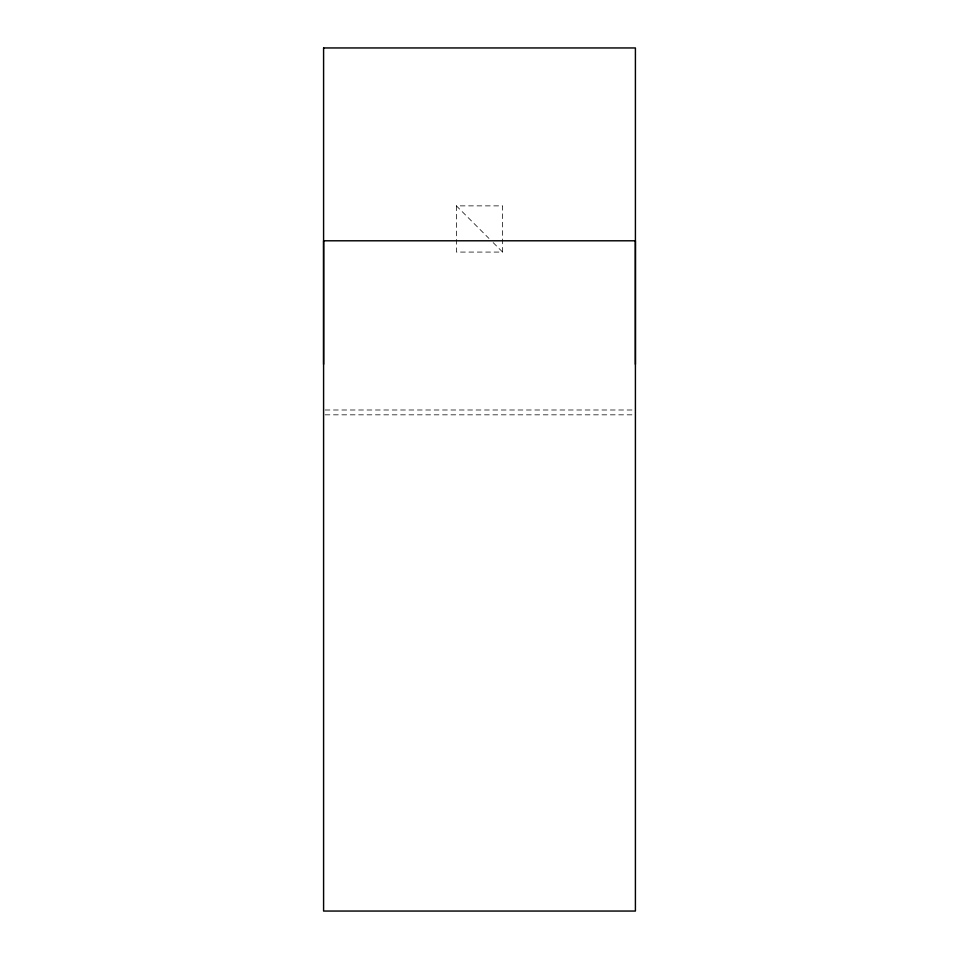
<?xml version="1.0" encoding="UTF-8"?>
<svg xmlns="http://www.w3.org/2000/svg" width="959" height="959" viewBox="0 0 959 959"><rect width="100%" height="100%" fill="white"/><g stroke="black" fill="none" stroke-linecap="round" stroke-linejoin="round"><path stroke-width="0.72" stroke-dasharray="4.79 3.6" d="M456.4 205.873L456.4 252.073L502.6 252.073L502.6 205.873L456.4 205.873L488.946 238.419M325.089 409.996L633.911 409.996M325.089 414.827L633.911 414.827M493.154 242.615L502.6 252.073"/><path stroke-width="1.44" d="M635.409 364.324L635.409 240.793L323.591 240.793L323.591 364.324M323.591 47.95L323.591 911.05L635.409 911.05L635.409 47.95L323.591 47.95"/></g></svg>
